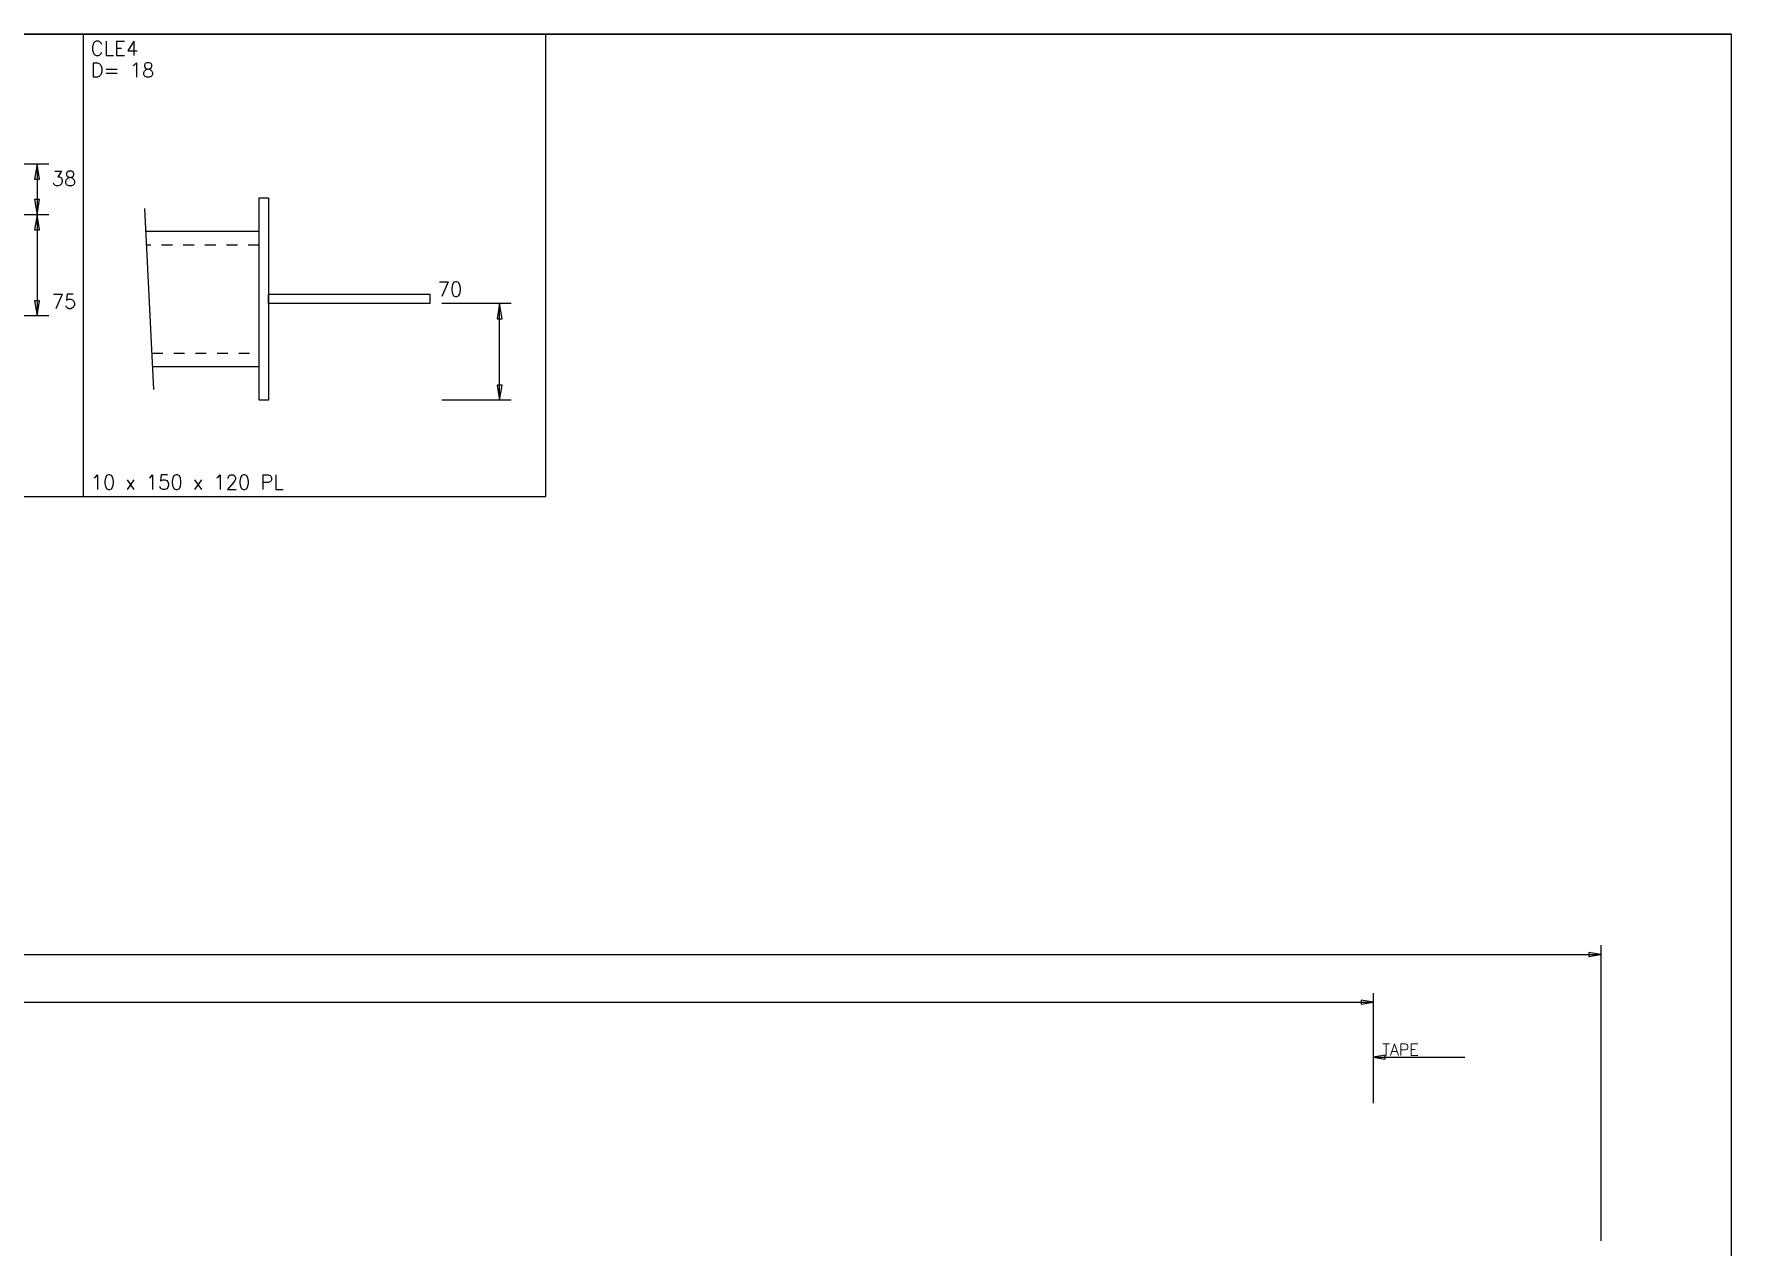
# Model space of a CAD drawing. Extents: x 0 to 428, y 0 to 297.
# Drawn here: x 185.2 to 420, y 129.3 to 297 of the extents above; entities that cross this region are included whole.
import ezdxf

# ---------------------------------------------------------------- set-up
doc = ezdxf.new("R2010")
doc.units = 0
doc.linetypes.add('CONTIN', pattern=[0])
doc.linetypes.add('DASHED', pattern=[2.38, 1.19, -1.19])
doc.layers.get('0').update_dxf_attribs({"linetype": 'CONTIN'})
for name, color, linetype in [('1', 7, 'CONTIN'), ('11', 7, 'CONTIN'), ('13', 2, 'CONTIN'), ('16', 7, 'CONTIN'), ('2', 7, 'CONTIN'), ('20', 7, 'CONTIN'), ('21', 7, 'CONTIN'), ('22', 7, 'CONTIN'), ('3', 1, 'CONTIN'), ('6', 4, 'CONTIN'), ('7', 3, 'DASHED')]:
    doc.layers.add(name, color=color, linetype=linetype)
doc.styles.add('SIMPLEX', font='SIMPLEX')

# ---------------------------------------------------------------- blocks, each defined once
blk = doc.blocks.new('CZEBORDR')
at = {"layer": '22'}
for p, q in [((0, 297), (420, 297)), ((420, 297), (420, 0))]:
    blk.add_line(p, q, dxfattribs=at)
blk = doc.blocks.new('LOGO')
at = {"linetype": 'CONTINUOUS'}
blk.add_line((0, 297), (-420, 297), dxfattribs=at)
at = {"layer": '22'}
blk.add_line((0, 297), (0, 0), dxfattribs=at)
blk = doc.blocks.new('RED_CRCL')
at = {"layer": '3'}
blk.add_circle((0, 0), 0.889, dxfattribs=at)
blk = doc.blocks.new('ARROW')
at = {"layer": '2'}
for p, q in [((0, 0), (-1.651, 0.275)), ((-1.651, 0.275), (-1.651, -0.275)), ((-1.651, -0.275), (0, 0))]:
    blk.add_line(p, q, dxfattribs=at)
blk = doc.blocks.new('XX3')
at = {"layer": '1'}
for p, q in [((7.747, 15.452), (6.753, 35.348)), ((19.304, 32.808), (6.879, 32.808)), ((19.304, 17.992), (19.304, 32.808)), ((7.62, 17.992), (19.304, 17.992))]:
    blk.add_line(p, q, dxfattribs=at)
at = {"layer": '13'}
for p, q in [((20.32, 36.513), (19.304, 36.513)), ((19.304, 36.513), (19.304, 14.287)), ((20.32, 14.287), (20.32, 36.513)), ((20.32, 14.287), (20.32, 36.513)), ((35.877, 36.513), (20.32, 36.513)), ((35.877, 36.513), (38.1, 34.29)), ((38.1, 14.287), (38.1, 34.29)), ((19.304, 14.287), (20.32, 14.287)), ((38.1, 14.287), (20.32, 14.287))]:
    blk.add_line(p, q, dxfattribs=at)
at = {"layer": '2'}
for p, q in [((46.99, 36.513), (39.37, 36.513)), ((41.91, 37.274), (41.91, 32.808)), ((45.72, 36.513), (45.72, 19.844)), ((43.18, 32.808), (39.37, 32.808)), ((46.99, 30.956), (39.37, 30.956)), ((46.99, 19.844), (39.37, 19.844)), ((20.32, 9.207), (20.32, 13.017)), ((30.692, 9.207), (30.692, 13.017)), ((20.32, 10.477), (30.692, 10.477))]:
    blk.add_line(p, q, dxfattribs=at)
at = {"layer": '20'}
for p, q in [((0, 0), (0, 50.8)), ((0, 50.8), (50.8, 50.8)), ((50.8, 0), (50.8, 50.8)), ((0, 0), (50.8, 0))]:
    blk.add_line(p, q, dxfattribs=at)
at = {"layer": '7'}
for p, q in [((19.304, 31.327), (6.954, 31.327)), ((7.546, 19.473), (19.304, 19.473))]:
    blk.add_line(p, q, dxfattribs=at)
at = {"layer": '2'}
for p, rotation in [((41.91, 36.513), 90), ((45.72, 36.513), 90), ((41.91, 32.808), 90), ((45.72, 30.956), -90), ((45.72, 30.956), 90), ((45.72, 19.844), -90), ((20.32, 10.477), 180)]:
    blk.add_blockref('ARROW', p, dxfattribs=dict(at, rotation=rotation))
blk.add_blockref('ARROW', (30.692, 10.477), dxfattribs=at)
at = {"layer": '6'}
for p in [(30.692, 30.956), (30.692, 19.844)]:
    blk.add_blockref('RED_CRCL', p, dxfattribs=at)
at = {"layer": '11', "style": 'SIMPLEX'}
for s, p in [('25', (26.194, 35.983)), ('38', (47.308, 34.131)), ('75', (47.308, 20.637)), ('70', (26.035, 11.271))]:
    blk.add_text(s, height=1.587, dxfattribs=at).set_placement(p)
at = {"layer": '16', "style": 'SIMPLEX'}
for s, p in [('CLE4', (0.794, 48.419)), ('10 x 150 x 120 PL', (0.794, 0.794))]:
    blk.add_text(s, height=1.587, dxfattribs=at).set_placement(p)
at = {"layer": '21', "style": 'SIMPLEX'}
blk.add_text('D= 18', height=1.587, dxfattribs=at).set_placement((0.794, 46.038))
blk = doc.blocks.new('XX4')
at = {"layer": '1'}
for p, q in [((7.747, 11.748), (6.753, 31.644)), ((19.304, 29.104), (6.879, 29.104)), ((19.304, 14.288), (19.304, 29.104)), ((7.62, 14.288), (19.304, 14.288))]:
    blk.add_line(p, q, dxfattribs=at)
at = {"layer": '13'}
for p, q in [((19.304, 32.808), (20.32, 32.808)), ((19.304, 10.583), (19.304, 32.808)), ((20.32, 32.808), (20.32, 10.583)), ((20.32, 21.188), (20.32, 22.204)), ((38.1, 22.204), (20.32, 22.204)), ((38.1, 21.188), (20.32, 21.188)), ((38.1, 21.188), (38.1, 22.204)), ((20.32, 10.583), (19.304, 10.583))]:
    blk.add_line(p, q, dxfattribs=at)
at = {"layer": '2'}
for p, q in [((46.99, 21.188), (39.37, 21.188)), ((45.72, 10.583), (45.72, 21.188)), ((46.99, 10.583), (39.37, 10.583))]:
    blk.add_line(p, q, dxfattribs=at)
at = {"layer": '20'}
for p, q in [((0, 0), (0, 50.8)), ((0, 50.8), (50.8, 50.8)), ((50.8, 0), (50.8, 50.8)), ((0, 0), (50.8, 0))]:
    blk.add_line(p, q, dxfattribs=at)
at = {"layer": '7'}
for p, q in [((19.304, 27.623), (6.954, 27.623)), ((7.546, 15.769), (19.304, 15.769))]:
    blk.add_line(p, q, dxfattribs=at)
at = {"layer": '2'}
for p, rotation in [((45.72, 21.188), 90), ((45.72, 10.583), -90)]:
    blk.add_blockref('ARROW', p, dxfattribs=dict(at, rotation=rotation))
at = {"layer": '11', "style": 'SIMPLEX'}
blk.add_text('70', height=1.587, dxfattribs=at).set_placement((38.894, 21.982))
at = {"layer": '16', "style": 'SIMPLEX'}
for s, p in [('CLE4', (0.794, 48.419)), ('10 x 150 x 120 PL', (0.794, 0.794))]:
    blk.add_text(s, height=1.587, dxfattribs=at).set_placement(p)
at = {"layer": '21', "style": 'SIMPLEX'}
blk.add_text('D= 18', height=1.587, dxfattribs=at).set_placement((0.794, 46.038))
blk = doc.blocks.new('CZEPIECE')
at = {"layer": '2'}
for p, q in [((401.966, 106.934), (401.966, 66.04)), ((43.434, 105.664), (401.966, 105.664)), ((74.93, 99.06), (370.47, 99.06)), ((370.47, 100.33), (370.47, 91.44)), ((370.47, 92.71), (370.47, 85.09)), ((370.47, 91.44), (383.17, 91.44))]:
    blk.add_line(p, q, dxfattribs=at)
at = {"rotation": 180}
blk.add_blockref('ARROW', (370.47, 91.44), dxfattribs=at)
at = {"layer": '2'}
for p in [(401.966, 105.664), (370.47, 99.06)]:
    blk.add_blockref('ARROW', p, dxfattribs=at)
at = {"layer": '2', "style": 'SIMPLEX'}
blk.add_text('TAPE', height=1.587, dxfattribs=at).set_placement((371.74, 91.694))

msp = doc.modelspace()

# ---------------------------------------------------------------- block references
at = {"xscale": 1.26, "yscale": 1.26, "zscale": 1.26}
for name, p in [('XX3', (128, 233)), ('XX4', (192, 233))]:
    msp.add_blockref(name, p, dxfattribs=at)
msp.add_blockref('CZEPIECE', (0, 64))
at = {"layer": '1'}
msp.add_blockref('CZEBORDR', (0, 0), dxfattribs=at)
at = {"layer": '2'}
msp.add_blockref('LOGO', (420, 0), dxfattribs=at)

doc.saveas('drawing.dxf')
